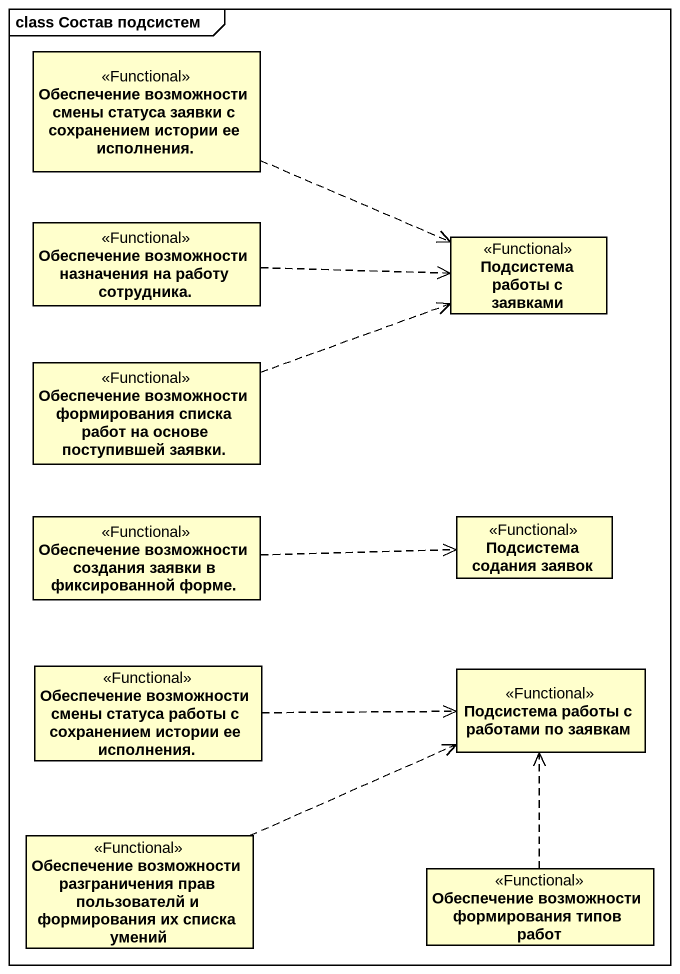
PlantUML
@startuml
mainframe class Состав подсистем
hide circle
hide empty members
class "Обеспечение возможности смены статуса заявки с сохранением истории ее исполнения." as Обеспечение_возможности <<Functional>>
class "Обеспечение возможности назначения на работу сотрудника." as Обеспечение_возможности_2 <<Functional>>
class "Подсистема работы с заявками" as Подсистема_работы_с_заявками <<Functional>>
class "Обеспечение возможности формирования списка работ на основе поступившей заявки." as Обеспечение_возможности_3 <<Functional>>
class "Обеспечение возможности создания заявки в фиксированной форме." as Обеспечение_возможности_4 <<Functional>>
class "Подсистема содания заявок" as Подсистема_содания_заявок <<Functional>>
class "Обеспечение возможности смены статуса работы с сохранением истории ее исполнения." as Обеспечение_возможности_5 <<Functional>>
class "Подсистема работы с работами по заявкам" as Подсистема_работы_с <<Functional>>
class "Обеспечение возможности разграничения прав пользователй и формирования их списка умений" as Обеспечение_возможности_6 <<Functional>>
class "Обеспечение возможности формирования типов работ" as Обеспечение_возможности_7 <<Functional>>
Обеспечение_возможности .right.> Подсистема_работы_с_заявками
Обеспечение_возможности_2 .right.> Подсистема_работы_с_заявками
Обеспечение_возможности_3 .right.> Подсистема_работы_с_заявками
Обеспечение_возможности_4 .right.> Подсистема_содания_заявок
Обеспечение_возможности_5 .right.> Подсистема_работы_с
Обеспечение_возможности_6 .right.> Подсистема_работы_с
Обеспечение_возможности_7 .up.> Подсистема_работы_с
@enduml
